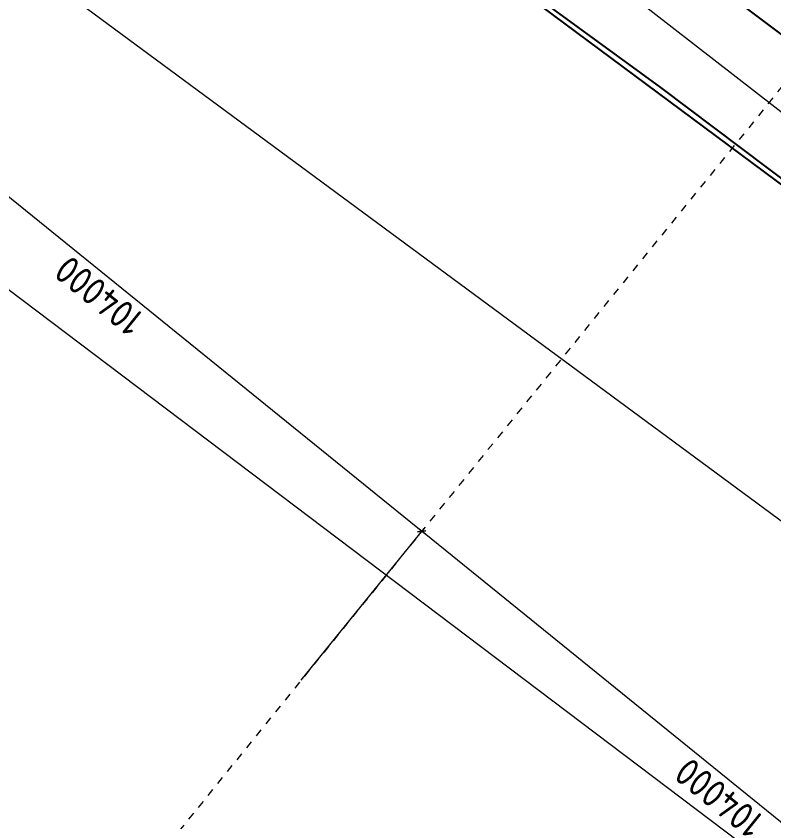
# Model space of a CAD drawing. Header units: metres. Extents: x 507649 to 509016, y 6966950 to 6967777.
# Drawn here: x 507853.37 to 507863.25, y 6967061.21 to 6967071.71 of the extents above; entities that cross this region are included whole.
import ezdxf

# ---------------------------------------------------------------- set-up
doc = ezdxf.new("R2010")
doc.units = ezdxf.units.M
doc.linetypes.add('Grid Line', pattern=[2.1, 1.2, -0.3, 0.3, -0.3])
doc.layers.get('DEFPOINTS').update_dxf_attribs({"color": 11})
for name, color, linetype in [('C_WIPEOUT', 7, 'Continuous'), ('mga2020bdy', 252, 'Continuous'), ('mga2020DR_UNLINED', 252, 'Continuous'), ('XREF', 7, 'Continuous')]:
    doc.layers.add(name, color=color, linetype=linetype)
doc.layers.add('D_UG_PIPES', color=1, linetype='EXIST_SWD', lineweight=0)
doc.layers.add('G-ANNO-TEXT', color=47, linetype='Continuous', lineweight=5, plot=False)
doc.layers.add('S-GRID', color=47, linetype='Continuous', lineweight=5, plot=False)
doc.styles.add('Arial_1', font='ISOCP.shx', dxfattribs={"height": 360})
doc.styles.get("Standard").update_dxf_attribs({"font": 'ARIALN.TTF'})
doc.linetypes.add('EXIST_SWD', pattern='A,5,-2.5,5,-2,["SWD",Standard,S=2.5,R=0,X=0,Y=-1.25],-8,5,-2.5,5,-2.5', length=37.5)
doc.dimstyles.new('2_5-CON-Diagonal-_mm__O', dxfattribs={"dimscale": 30.48, "dimtxt": 127.532425, "dimasz": 2.46063, "dimexe": 1.64042, "dimexo": 0.0625, "dimgap": 2.46063, "dimtad": 1, "dimdec": 0, "dimlfac": 10, "dimzin": 0, "dimdsep": 46, "dimtxsty": 'Arial_1', "dimblk1": 'OBLIQUE', "dimblk2": 'OBLIQUE', "dimsah": 1, "dimcen": 0.09, "dimdle": 1.64042, "dimazin": 0, "dimtfac": 1, "dimtdec": 4, "dimtix": 1, "dimtmove": 0, "dimatfit": 3, "dimfxl": 8.2021, "dimfxlon": 1, "dimtvp": 1, "dimtfill": 1, "dimtolj": 1, "dimtzin": 0, "dimlwd": 15, "dimlwe": 15, "dimarcsym": 2})

# ---------------------------------------------------------------- blocks, each defined once
blk = doc.blocks.new('_Oblique')
at = {"color": 0, "linetype": 'ByBlock', "lineweight": -2}
blk.add_line((-0.5, -0.5), (0.5, 0.5), dxfattribs=at)
blk = doc.blocks.new('*D54')
at = {"layer": 'DEFPOINTS', "color": 0, "transparency": 16777216}
for p in [(-2441894, 4038393), (-2441080, 4036030), (-2451727, 4035008)]:
    blk.add_point(p, dxfattribs=at)
at = {"layer": 'G-ANNO-TEXT', "color": 0, "lineweight": 15, "transparency": 16777216}
for p, q in [((-2441893, 4038392), (-2441064, 4035982)), ((-2450961, 4032627), (-2441033, 4036046)), ((-2451727, 4035006), (-2450897, 4032596))]:
    blk.add_line(p, q, dxfattribs=at)
at = {"layer": 'G-ANNO-TEXT', "color": 0, "lineweight": 15, "transparency": 16777216, "xscale": 75, "yscale": 75, "zscale": 75}
for p, rotation in [((-2441080, 4036030), 19.00040711758406), ((-2450913, 4032644), 199.000407117584)]:
    blk.add_blockref('_Oblique', p, dxfattribs=dict(at, rotation=rotation))
at = {"layer": 'G-ANNO-TEXT', "color": 0, "lineweight": 15, "transparency": 16777216, "insert": (-2446081, 4034581), "char_height": 360, "width": 576.84, "attachment_point": 5, "rotation": 19.0004, "style": 'Arial_1', "bg_fill": 3, "box_fill_scale": 1.1, "bg_fill_color": 256, "bg_fill_true_color": 13158600, "bg_fill_transparency": 0}
blk.add_mtext('\\A1;104000', dxfattribs=at)
blk = doc.blocks.new('*D55')
at = {"layer": 'DEFPOINTS', "color": 0, "transparency": 16777216}
for p in [(-2432061, 4041779), (-2431247, 4039416), (-2441894, 4038393)]:
    blk.add_point(p, dxfattribs=at)
at = {"layer": 'G-ANNO-TEXT', "color": 0, "lineweight": 15, "transparency": 16777216}
for p, q in [((-2432060, 4041778), (-2431230, 4039368)), ((-2441127, 4036013), (-2431199, 4039432)), ((-2441893, 4038392), (-2441064, 4035982))]:
    blk.add_line(p, q, dxfattribs=at)
at = {"layer": 'G-ANNO-TEXT', "color": 0, "lineweight": 15, "transparency": 16777216, "xscale": 75, "yscale": 75, "zscale": 75}
for p, rotation in [((-2431247, 4039416), 19.00040711758406), ((-2441080, 4036030), 199.000407117584)]:
    blk.add_blockref('_Oblique', p, dxfattribs=dict(at, rotation=rotation))
at = {"layer": 'G-ANNO-TEXT', "color": 0, "lineweight": 15, "transparency": 16777216, "insert": (-2436248, 4037967), "char_height": 360, "width": 576.84, "attachment_point": 5, "rotation": 19.0004, "style": 'Arial_1', "bg_fill": 3, "box_fill_scale": 1.1, "bg_fill_color": 256, "bg_fill_true_color": 13158600, "bg_fill_transparency": 0}
blk.add_mtext('\\A1;104000', dxfattribs=at)
blk = doc.blocks.new('XE_SURVEY')
at = {"layer": 'D_UG_PIPES', "flags": 128}
for points in [[(507908.319, 6967041.023), (507901.156, 6967044.393), (507883.532, 6967052.311), (507865.913, 6967063.234), (507849.428, 6967075.402), (507831.886, 6967089.689), (507819.758, 6967102.605), (507806.403, 6967117.23), (507792.952, 6967131.789), (507779.254, 6967146.506), (507765.695, 6967161.128), (507752.359, 6967175.722), (507738.578, 6967190.613), (507734.186, 6967195.231)], [(507730.39, 6967192.149), (507734.956, 6967187.093), (507748.424, 6967172.325), (507762.335, 6967157.828), (507776.089, 6967143.52), (507789.792, 6967128.719), (507803.398, 6967114.121), (507817.013, 6967099.51), (507829.191, 6967086.966), (507847.66, 6967072.393), (507863.731, 6967060.243), (507881.366, 6967049.225), (507899.904, 6967040.191)], [(507768.759, 6967163.807), (507782.55, 6967149.274), (507796.255, 6967134.593), (507809.724, 6967120.162), (507823.467, 6967105.637), (507835.978, 6967092.724), (507852.924, 6967078.553), (507868.827, 6967066.212), (507885.411, 6967055.6), (507902.91, 6967047.634), (507908.977, 6967044.532)]]:
    blk.add_lwpolyline(points, dxfattribs=at)
at = {"layer": 'mga2020bdy'}
blk.add_polyline3d([(507930.838, 6967057.836, 2.66), (507915.488, 6967050.24, 2.596), (507903.498, 6967048.557, 2.542), (507893.762, 6967051.462, 2.434), (507887.548, 6967055.187, 2.548), (507870.142, 6967064.468, 2.562), (507855.02, 6967075.71, 2.622), (507843.867, 6967084.849, 2.546), (507836.245, 6967091.495, 2.659), (507828.052, 6967099.593, 2.613), (507822.89, 6967104.75, 2.549)], dxfattribs=at)
at = {"layer": 'mga2020DR_UNLINED'}
for points in [[(507719.655, 6967221.477, 3.001), (507726.83, 6967211.173, 2.942), (507733.314, 6967202.941, 2.908), (507742.556, 6967192.306, 2.95), (507748.036, 6967186.574, 2.922), (507759.449, 6967174.233, 2.823), (507766.835, 6967165.905, 2.91), (507776.754, 6967155.916, 2.926), (507782.976, 6967149.165, 2.841), (507792.845, 6967138.935, 2.836), (507799.31, 6967131.655, 2.706), (507808.649, 6967121.772, 2.696), (507816.116, 6967114.832, 2.686), (507823.987, 6967105.773, 2.549), (507829.108, 6967100.656, 2.613), (507837.266, 6967092.595, 2.659), (507844.835, 6967085.994, 2.546), (507855.938, 6967076.896, 2.622), (507862.665, 6967071.986, 2.527), (507870.951, 6967065.735, 2.562), (507888.287, 6967056.493, 2.548), (507894.371, 6967052.844, 2.434), (507903.927, 6967049.994, 2.542)], [(507718.425, 6967220.62, 3.001), (507725.624, 6967210.28, 2.942), (507732.158, 6967201.984, 2.908), (507741.448, 6967191.296, 2.95), (507746.943, 6967185.547, 2.922), (507758.338, 6967173.226, 2.823), (507765.741, 6967164.879, 2.91), (507775.67, 6967154.879, 2.926), (507781.885, 6967148.136, 2.841), (507791.744, 6967137.916, 2.836), (507798.204, 6967130.642, 2.706), (507807.592, 6967120.707, 2.696), (507815.036, 6967113.788, 2.686), (507822.89, 6967104.75, 2.549), (507828.052, 6967099.593, 2.613), (507836.245, 6967091.495, 2.659), (507843.867, 6967084.849, 2.546), (507855.02, 6967075.71, 2.622), (507861.771, 6967070.782, 2.527), (507870.142, 6967064.468, 2.562), (507887.548, 6967055.187, 2.548), (507893.762, 6967051.462, 2.434), (507903.498, 6967048.557, 2.542)]]:
    blk.add_polyline3d(points, dxfattribs=at)
blk = doc.blocks.new('25027_BNP_Skygate Play-Sheet - 000101 - SITE PLAN')
at = {"layer": 'G-ANNO-TEXT', "lineweight": 15}
dim = blk.add_linear_dim(base=(-2441080.08, 4036029.69), p1=(-2451727.39, 4035007.5), p2=(-2441894.02, 4038393.48), angle=19.000407, dimstyle='2_5-CON-Diagonal-_mm__O', override={"dimpost": '<>', "dimfxl": 1040}, dxfattribs=at)
dim.commit()
dim.dimension.update_dxf_attribs({"geometry": '*D54', "text_midpoint": (-2446081.03, 4034581.41)})
dim = blk.add_linear_dim(base=(-2431246.71, 4039415.67), p1=(-2441894.02, 4038393.48), p2=(-2432060.65, 4041779.46), angle=19.000407, dimstyle='2_5-CON-Diagonal-_mm__O', override={"dimpost": '<>', "dimfxl": 1040}, dxfattribs=at)
dim.commit()
dim.dimension.update_dxf_attribs({"geometry": '*D55', "text_midpoint": (-2436247.66, 4037967.39)})
at = {"layer": 'S-GRID', "linetype": 'Grid Line'}
blk.add_line((-2414815.67, 3959754.05), (-2443718.46, 4043691.93), dxfattribs=at)
blk = doc.blocks.new('XE_ARCH')
at = {"xscale": 0.001, "yscale": 0.001, "zscale": 0.001, "rotation": 121.996}
blk.add_blockref('25027_BNP_Skygate Play-Sheet - 000101 - SITE PLAN', (509988.126, 6971273.77), dxfattribs=at)

msp = doc.modelspace()

# ---------------------------------------------------------------- block references
at = {"layer": 'XREF'}
msp.add_blockref('XE_SURVEY', (0, 0), dxfattribs=at)

# ---------------------------------------------------------------- next in the draw order: wipeouts: each hides what was drawn before it
msp.add_wipeout([(507723.801, 6967241.809), (507736.904, 6967250.006), (507760.737, 6967264.909), (507764.668, 6967265.965), (507815.213, 6967293.86), (507837.491, 6967302.375), (507839.856, 6967300.276), (507840.896, 6967298.8), (507842.066, 6967296.591), (507838.872, 6967292.808), (507837.564, 6967289.751), (507837.011, 6967286.384), (507836.281, 6967278.329), (507836.997, 6967265.973), (507843.107, 6967257.956), (507857.848, 6967234.386), (507868.331, 6967217.506), (507880.294, 6967198.564), (507889.541, 6967183.512), (507900.242, 6967166.475), (507910.841, 6967149.644), (507913.312, 6967147.539), (507914.126, 6967146.222), (507912.841, 6967145.394), (507912.438, 6967143.459), (507911.537, 6967137.386), (507916.136, 6967130.337), (507919.215, 6967125.409), (507922.188, 6967124.485), (507928.054, 6967123.687), (507927.787, 6967121.726), (507927.763, 6967120.699), (507927.929, 6967120.068), (507928.09, 6967119.323), (507928.49, 6967118.497), (507930.348, 6967115.516), (507935.395, 6967107.452), (507936.36, 6967105.624), (507936.707, 6967104.696), (507936.928, 6967103.657), (507937.109, 6967102.674), (507937.164, 6967101.649), (507937.167, 6967100.897), (507937.167, 6967100.126), (507936.957, 6967099.138), (507936.633, 6967098.17), (507936.642, 6967097.706), (507936.01, 6967096.229), (507934.973, 6967094.478), (507929.093, 6967087.252), (507926.762, 6967084.378), (507923.377, 6967080.302), (507921.708, 6967078.211), (507915.396, 6967070.452), (507914.665, 6967069.463), (507914.151, 6967068.891), (507913.145, 6967067.757), (507911.627, 6967066.426), (507910.372, 6967065.576), (507908.571, 6967064.662), (507906.659, 6967064.013), (507905.672, 6967063.792), (507903.666, 6967063.565), (507902.15, 6967063.583), (507900.646, 6967063.763), (507899.169, 6967064.104), (507898.189, 6967064.368), (507897.729, 6967064.607), (507892.083, 6967067.689), (507875.813, 6967077.913), (507861.169, 6967088.984), (507846.138, 6967100.951), (507841.013, 6967105.441), (507839.923, 6967106.572), (507832.256, 6967113.112), (507824.402, 6967120.622), (507817.995, 6967127.123), (507809.341, 6967136.23), (507805.337, 6967140.446), (507800.517, 6967145.522), (507791.256, 6967155.273), (507776.507, 6967170.803), (507760.708, 6967187.438), (507754.44, 6967194.163), (507747.33, 6967201.791), (507740.584, 6967210.474), (507730.916, 6967225.557), (507725.564, 6967234.491), (507724.563, 6967241.369)]).dxf.layer = 'C_WIPEOUT'

# ---------------------------------------------------------------- next in the draw order: block references
msp.add_blockref('XE_ARCH', (0, 0), dxfattribs=at)

doc.saveas('drawing.dxf')
